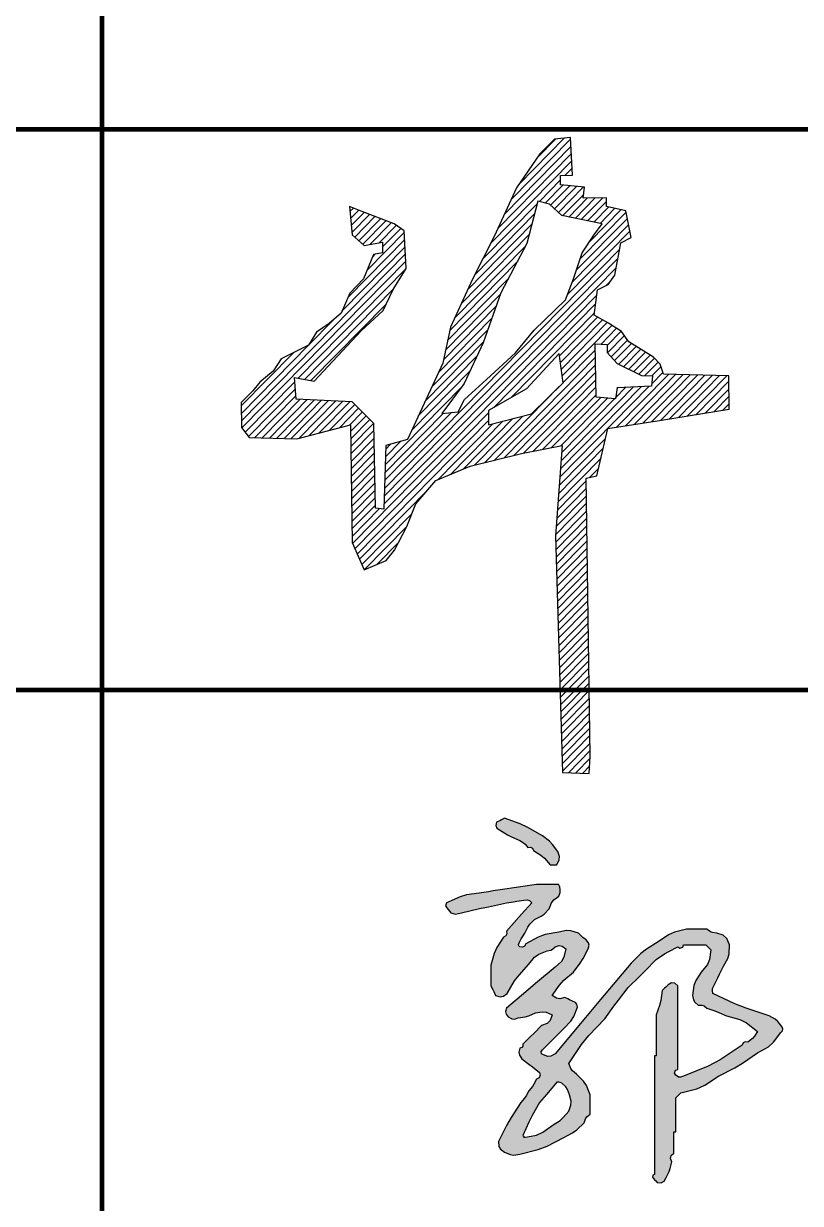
# Model space of a CAD drawing. Extents: x -67167 to 417929, y -86205 to 407116.
# Drawn here: x 315598 to 316429, y 327383 to 328646 of the extents above; entities that cross this region are included whole.
import ezdxf

# ---------------------------------------------------------------- set-up
doc = ezdxf.new("R2010")
doc.units = 0
doc.header["$LTSCALE"] = 1000
doc.layers.add('水-文字-XH', color=42, linetype='Continuous')

# ---------------------------------------------------------------- blocks, each defined once
blk = doc.blocks.new('图签信息')
at = {"const_width": 0.05}
for points in [[(-39.145, 566.5), (-39.145, 500.5)], [(-65, 542.5), (0, 542.5)], [(-65, 536.5), (0, 536.5)]]:
    blk.add_lwpolyline(points, dxfattribs=at)
blk = doc.blocks.new('杨乐电子签名A1$0$许桂林')
h = blk.add_hatch()
h.set_pattern_fill('ANSI31', color=256, style=0)
h.set_pattern_definition([(45, (-843.80595, -349.1901), (-0.088388348, 0.088388348), [])])
h.paths.add_polyline_path([(-13.767, 12.778), (-14.298, 11.654), (-14.486, 10.81), (-15.33, 9.032), (-15.836, 8.892), (-15.899, 7.404), (-16.088, 7.429), (-16.114, 9.409), (-16.617, 9.926), (-17.927, 10.001), (-17.965, 10.505), (-17.499, 10.417), (-16.391, 11.59), (-15.874, 12.056), (-15.635, 12.548), (-15.32, 13.04), (-15.358, 13.922), (-15.597, 14.086), (-16.367, 14.391), (-16.641, 14.505), (-16.578, 13.837), (-16.301, 13.585), (-15.873, 13.661), (-15.873, 13.409), (-16.087, 13.371), (-16.326, 12.803), (-16.645, 12.475), (-16.859, 12.008), (-17.137, 11.769), (-17.439, 11.567), (-17.628, 11.264), (-18.27, 10.949), (-18.459, 10.659), (-18.774, 10.407), (-18.938, 10.205), (-19.215, 9.928), (-19.215, 9.348), (-19.039, 9.109), (-17.918, 9.071), (-16.658, 9.386), (-16.645, 6.625), (-16.368, 5.982), (-15.852, 6.196), (-15.65, 6.436), (-15.36, 6.991), (-15.146, 7.52), (-14.668, 8.062), (-13.861, 8.39), (-12.658, 8.68), (-11.701, 8.857), (-11.877, 6.739), (-11.763, 1.189), (-11.133, 1.164), (-11.108, 1.567), (-11.145, 8.085), (-10.893, 8.136), (-10.629, 9.245), (-9.365, 9.434), (-7.778, 9.674), (-7.778, 10.456), (-9.315, 10.506), (-9.39, 10.746), (-9.542, 10.909), (-10.121, 11.275), (-10.285, 11.515), (-10.587, 11.716), (-10.927, 11.905), (-10.839, 12.498), (-10.587, 12.624), (-10.436, 12.838), (-10.285, 13.595), (-10.045, 13.721), (-10.159, 14.351), (-10.613, 14.455), (-10.613, 14.656), (-11.155, 14.656), (-11.129, 14.908), (-11.684, 14.971), (-11.684, 15.186), (-11.406, 15.198), (-11.444, 16.081), (-11.822, 16.043), (-12.162, 15.703), (-12.721, 14.908), (-13.25, 13.774)])
h.paths.add_polyline_path([(-12.488, 13.598), (-12.219, 14.593), (-11.952, 14.521), (-11.665, 14.247), (-10.718, 14.047), (-10.917, 13.785), (-11.192, 13.373), (-11.403, 12.762), (-11.59, 12.276), (-12.338, 11.565), (-12.774, 11.041), (-13.46, 10.417), (-13.983, 9.956), (-14.133, 9.669), (-14.519, 9.632), (-13.983, 10.33), (-13.534, 11.278), (-13.111, 12.45)], flags=16)
h.paths.add_polyline_path([(-11.752, 11.016), (-11.665, 10.33), (-12.413, 9.607), (-13.422, 9.357), (-13.422, 9.694), (-12.525, 10.193)], flags=16)
h.paths.add_polyline_path([(-10.911, 11.235), (-10.624, 11.22), (-10.629, 11.03), (-10.395, 10.772), (-9.831, 10.485), (-9.568, 10.47), (-9.597, 10.231), (-10.4, 10.202), (-10.444, 9.939), (-10.897, 9.983)], flags=16)
for points in [[(-16.641, 14.505), (-16.578, 13.837), (-16.301, 13.585), (-15.873, 13.661), (-15.873, 13.409), (-16.087, 13.371), (-16.326, 12.803), (-16.645, 12.475), (-16.859, 12.008), (-17.137, 11.769), (-17.439, 11.567), (-17.628, 11.264), (-18.27, 10.949), (-18.459, 10.659), (-18.774, 10.407), (-18.938, 10.205), (-19.215, 9.928), (-19.215, 9.348), (-19.039, 9.109), (-17.918, 9.071), (-16.658, 9.386), (-16.645, 6.625), (-16.368, 5.982), (-15.852, 6.196), (-15.65, 6.436), (-15.36, 6.991), (-15.146, 7.52), (-14.668, 8.062), (-13.861, 8.39), (-12.658, 8.68), (-11.701, 8.857), (-11.877, 6.739), (-11.763, 1.189), (-11.133, 1.164), (-11.108, 1.567), (-11.145, 8.085), (-10.893, 8.136), (-10.629, 9.245), (-9.365, 9.434), (-7.778, 9.674), (-7.778, 10.456), (-9.315, 10.506), (-9.39, 10.746), (-9.542, 10.909), (-10.121, 11.275), (-10.285, 11.515), (-10.587, 11.716), (-10.927, 11.905), (-10.839, 12.498), (-10.587, 12.624), (-10.436, 12.838), (-10.285, 13.595), (-10.045, 13.721), (-10.159, 14.351), (-10.613, 14.455), (-10.613, 14.656), (-11.155, 14.656), (-11.129, 14.908), (-11.684, 14.971), (-11.684, 15.186), (-11.406, 15.198), (-11.444, 16.081), (-11.822, 16.043), (-12.162, 15.703), (-12.721, 14.908), (-13.25, 13.774), (-13.767, 12.778), (-14.298, 11.654), (-14.486, 10.81), (-15.33, 9.032), (-15.836, 8.892), (-15.899, 7.404), (-16.088, 7.429), (-16.114, 9.409), (-16.617, 9.926), (-17.927, 10.001), (-17.965, 10.505), (-17.499, 10.417), (-16.391, 11.59), (-15.874, 12.056), (-15.635, 12.548), (-15.32, 13.04), (-15.358, 13.922), (-15.597, 14.086), (-16.367, 14.391), (-16.641, 14.505)], [(-12.219, 14.593), (-12.488, 13.598), (-13.111, 12.45), (-13.534, 11.278), (-13.983, 10.33), (-14.519, 9.632), (-14.133, 9.669), (-13.983, 9.956), (-13.46, 10.417), (-12.774, 11.041), (-12.338, 11.565), (-11.59, 12.276), (-11.403, 12.762), (-11.192, 13.373), (-10.917, 13.785), (-10.718, 14.047), (-11.665, 14.247), (-11.952, 14.521), (-12.219, 14.593)], [(-9.597, 10.231), (-10.4, 10.202), (-10.444, 9.939), (-10.897, 9.983), (-10.911, 11.235), (-10.624, 11.22), (-10.629, 11.03), (-10.395, 10.772), (-9.831, 10.485), (-9.568, 10.47), (-9.597, 10.231)], [(-11.752, 11.016), (-12.525, 10.193), (-13.422, 9.694), (-13.422, 9.357), (-12.413, 9.607), (-11.665, 10.33), (-11.752, 11.016)]]:
    blk.add_lwpolyline(points)
blk = doc.blocks.new('A$C77302349')
at = {"color": 4, "xscale": 60.85200000000169, "yscale": 60.85200000000169, "zscale": 60.85200000000169}
blk.add_blockref('杨乐电子签名A1$0$许桂林', (3002.2, -494.5, 0), dxfattribs=at)

msp = doc.modelspace()

# ---------------------------------------------------------------- hatches: boundary and pattern name
h = msp.add_hatch(color=256)
h.dxf.hatch_style = 1
h.paths.add_polyline_path([(316164.242, 327767.635), (316160.788, 327771.089), (316153.289, 327776.807), (316137.766, 327785.723), (316129.511, 327789.534), (316112.655, 327795.561), (316109.396, 327793.751), (316107.723, 327792.915), (316104.32, 327791.393), (316103.45, 327787.94), (316104.52, 327785.088), (316107.445, 327783.058), (316115.918, 327777.976), (316120.323, 327775.669), (316129.325, 327771.597), (316133.196, 327769.442), (316135.011, 327767.854), (316137.661, 327764.304), (316140.415, 327764.782), (316142.642, 327763.669), (316143.912, 327761.178), (316151.782, 327755.95), (316155.457, 327752.708), (316161.624, 327745.55), (316164.542, 327745.55), (316166, 327745.55), (316168.918, 327745.55), (316171.175, 327750.946), (316171.427, 327754.474), (316169.96, 327760.136)])
h.paths.add_polyline_path([(316171.001, 327712.209), (316172.22, 327716.216), (316172.444, 327718.459), (316172.043, 327722.628), (316171.229, 327723.08), (316170.875, 327723.788), (316171.001, 327724.712), (316161.416, 327724.712), (316156.623, 327724.712), (316147.038, 327724.712), (316132.451, 327722.628), (316125.158, 327721.586), (316110.571, 327719.502), (316100.569, 327717.835), (316095.568, 327717.002), (316085.565, 327715.334), (316072.229, 327713.568), (316065.476, 327711.607), (316053.266, 327705.957), (316050.76, 327705.14), (316049.668, 327701.863), (316051.182, 327699.706), (316055.231, 327694.507), (316060.453, 327692.766), (316066.811, 327694.496), (316085.942, 327698.846), (316095.529, 327700.93), (316114.739, 327704.915), (316122.24, 327706.166), (316125.991, 327706.791), (316133.493, 327708.041), (316137.043, 327708.319), (316139.337, 327707.459), (316141.828, 327704.915), (316130.961, 327692.858), (316125.543, 327686.815), (316114.739, 327674.7), (316115.217, 327671.946), (316114.103, 327669.719), (316111.613, 327668.449), (316104.436, 327657.317), (316101.603, 327650.998), (316098.068, 327638.234), (316098.068, 327629.482), (316098.068, 327625.106), (316098.068, 327616.354), (316100.152, 327612.186), (316101.194, 327610.102), (316103.278, 327605.935), (316108.164, 327604.582), (316111.597, 327605.154), (316115.781, 327608.018), (316123.593, 327621.411), (316128.278, 327627.799), (316138.703, 327639.275), (316145.001, 327646.83), (316149.417, 327650.084), (316158.499, 327653.862), (316162.185, 327654.416), (316164.179, 327655.413), (316166.834, 327658.03), (316171.317, 327659.299), (316174.545, 327658.712), (316178.295, 327655.946), (316176.34, 327647.007), (316173.612, 327642.296), (316166.834, 327636.15), (316146.029, 327618.607), (316135.61, 327609.855), (316114.739, 327592.39), (316113.915, 327588.637), (316114.487, 327586.064), (316116.822, 327583.013), (316120.432, 327580.887), (316123.283, 327580.602), (316127.241, 327581.971), (316134.939, 327583.141), (316138.798, 327584.213), (316145.996, 327587.18), (316153.001, 327588.531), (316157.208, 327588.036), (316163.708, 327585.097), (316161.571, 327578.975), (316158.368, 327575.773), (316152.247, 327573.635), (316144.329, 327565.717), (316140.369, 327561.758), (316132.451, 327553.839), (316132.406, 327551.756), (316131.313, 327550.298), (316129.325, 327549.672), (316128.109, 327545.174), (316128.687, 327541.993), (316131.409, 327538.211), (316138.911, 327532.376), (316142.662, 327529.459), (316150.163, 327523.624), (316150.889, 327520.534), (316149.776, 327517.936), (316147.038, 327516.331), (316144.318, 327510.971), (316142.604, 327508.4), (316138.703, 327503.828), (316135.983, 327498.468), (316134.269, 327495.897), (316130.367, 327491.325), (316119.79, 327475.265), (316114.962, 327466.869), (316106.403, 327449.649), (316106.702, 327444.436), (316108.433, 327441.262), (316112.655, 327438.188), (316118.853, 327435.592), (316122.679, 327435.114), (316129.325, 327436.104), (316148.782, 327440.938), (316158.418, 327444.579), (316176.211, 327453.817), (316185.644, 327458.984), (316190.144, 327462.198), (316198.091, 327469.445), (316199.28, 327473.794), (316200.786, 327476.052), (316204.342, 327478.822), (316204.342, 327487.157), (316204.342, 327491.325), (316204.342, 327499.66), (316200.626, 327509.501), (316197.41, 327514.325), (316189.756, 327521.54), (316185.423, 327525.196), (316183.564, 327527.753), (316181.421, 327533.001), (316195.094, 327553.455), (316202.923, 327563.189), (316219.971, 327580.929), (316229.839, 327594.365), (316234.842, 327601.034), (316244.977, 327614.27), (316257.063, 327626.356), (316263.106, 327632.399), (316275.192, 327644.485), (316284.108, 327650.309), (316288.711, 327653.029), (316298.114, 327658.03), (316300.321, 327656.589), (316303.464, 327657.637), (316304.365, 327660.114), (316313.951, 327660.114), (316318.743, 327660.114), (316328.329, 327660.114), (316330.413, 327658.03), (316331.455, 327656.988), (316333.539, 327654.904), (316332.264, 327644.53), (316329.837, 327638.948), (316323.119, 327630.94), (316317.367, 327621.939), (316315.327, 327616.499), (316313.742, 327605.935), (316314.89, 327601.212), (316316.367, 327598.751), (316319.994, 327595.516), (316323.947, 327595.517), (316326.209, 327594.764), (316329.371, 327592.39), (316337.854, 327589.453), (316342.04, 327587.779), (316350.209, 327584.055), (316364.58, 327580.08), (316371.748, 327576.496), (316383.55, 327567.384), (316380.121, 327562.224), (316377.942, 327559.827), (316373.131, 327555.923), (316370.376, 327556.401), (316368.15, 327555.288), (316366.879, 327552.797), (316343.384, 327536.95), (316330.614, 327530.14), (316304.365, 327519.457), (316301.2, 327518.329), (316298.82, 327518.626), (316296.03, 327520.498), (316294.589, 327522.706), (316295.637, 327525.848), (316298.114, 327526.75), (316298.114, 327562.591), (316298.114, 327580.512), (316298.114, 327616.354), (316294.942, 327619.09), (316291.345, 327619.449), (316287.695, 327617.396), (316285.194, 327614.895), (316283.944, 327613.645), (316281.443, 327611.144), (316280.03, 327600.523), (316278.753, 327595.202), (316275.192, 327585.097), (316275.192, 327567.593), (316275.192, 327558.841), (316275.192, 327541.337), (316274.358, 327541.337), (316273.942, 327541.337), (316273.108, 327541.337), (316273.108, 327490.492), (316273.108, 327465.069), (316273.108, 327414.224), (316271.498, 327413.624), (316270.928, 327411.344), (316272.066, 327410.057), (316273.733, 327408.39), (316274.567, 327407.556), (316276.234, 327405.889), (316280.51, 327405.539), (316283.648, 327407.283), (316285.611, 327411.098), (316288.792, 327417.47), (316290.069, 327420.877), (316291.862, 327427.769), (316290.39, 327431.318), (316291.11, 327434.554), (316293.946, 327437.146), (316293.946, 327446.315), (316293.946, 327450.899), (316293.946, 327460.068), (316294.78, 327460.068), (316295.196, 327460.068), (316296.03, 327460.068), (316296.03, 327474.655), (316296.03, 327481.948), (316296.03, 327496.535), (316298.114, 327498.619), (316299.156, 327499.66), (316301.24, 327501.744), (316318.436, 327506.065), (316327.004, 327509.8), (316341.874, 327519.457), (316359.101, 327528.467), (316367.493, 327533.502), (316383.55, 327544.462), (316395.07, 327551.09), (316400.457, 327555.804), (316408.556, 327566.342), (316410.341, 327568.142), (316410.703, 327570.312), (316409.597, 327572.594), (316405.248, 327578.202), (316402.304, 327580.694), (316396.053, 327584.055), (316371.366, 327592.224), (316359.199, 327597.049), (316335.622, 327608.018), (316335.127, 327611.342), (316335.366, 327613.255), (316336.664, 327616.354), (316340.832, 327624.689), (316342.916, 327628.856), (316347.083, 327637.192), (316351.683, 327645.508), (316353.075, 327650.614), (316353.335, 327660.114), (316350.475, 327666.91), (316346.793, 327670.309), (316339.79, 327672.616), (316335.344, 327673.238), (316333.019, 327674.168), (316329.371, 327676.784), (316320.619, 327676.784), (316316.243, 327676.784), (316307.491, 327676.784), (316294.626, 327673.633), (316288.188, 327670.746), (316277.276, 327663.239), (316264.7, 327655.36), (316258.733, 327650.672), (316248.102, 327640.317), (316215.55, 327601.596), (316199.296, 327582.217), (316166.834, 327543.42), (316162.463, 327540.954), (316159.05, 327540.67), (316154.331, 327542.378), (316152.434, 327543.335), (316151.906, 327545.975), (316153.289, 327547.588), (316162.458, 327556.757), (316167.042, 327561.341), (316176.211, 327570.51), (316183.719, 327578.367), (316186.86, 327583.303), (316190.798, 327593.432), (316189.991, 327596.585), (316188.544, 327598.321), (316185.588, 327599.683), (316182.254, 327601.35), (316180.587, 327602.184), (316177.253, 327603.851), (316171.989, 327602.32), (316168.268, 327602.892), (316163.708, 327605.935), (316171.465, 327617.067), (316176.212, 327622.246), (316186.63, 327630.94), (316193.617, 327640.443), (316196.778, 327645.501), (316202.259, 327655.946), (316203.194, 327659.673), (316202.601, 327662.344), (316200.175, 327665.323), (316196.667, 327668.029), (316194.987, 327669.499), (316191.84, 327672.616), (316183.882, 327675.133), (316179.17, 327675.368), (316171.001, 327673.658), (316156.205, 327671.041), (316148.739, 327668.405), (316135.577, 327661.156), (316134.307, 327658.665), (316132.08, 327657.552), (316129.325, 327658.03), (316128.046, 327659.177), (316127.694, 327660.583), (316128.283, 327662.197), (316130.591, 327666.475), (316131.847, 327668.567), (316134.535, 327672.616), (316137.797, 327679.002), (316139.972, 327682.047), (316144.954, 327687.203), (316151.918, 327690.61), (316155.24, 327693.046), (316160.582, 327698.664), (316163.039, 327705.043), (316165.466, 327708.198)])
h.paths.add_polyline_path([(316168.918, 327513.205), (316171.042, 327513.137), (316172.14, 327512.917), (316174.127, 327512.163), (316178.501, 327508.04), (316180.339, 327505.283), (316182.462, 327499.66), (316184.074, 327492.748), (316183.831, 327488.623), (316181.421, 327481.948), (316175.69, 327475.19), (316172.209, 327472.144), (316164.75, 327467.361), (316153.65, 327459.458), (316146.85, 327456.512), (316133.493, 327453.817), (316133.62, 327454.74), (316133.266, 327455.448), (316132.451, 327455.9), (316138.706, 327470.456), (316142.272, 327477.588), (316150.163, 327491.325), (316157.709, 327500.04), (316161.46, 327504.416)], flags=16)
h.paths.add_polyline_path([(316569.009, 327646.569), (316578.594, 327656.154), (316583.387, 327660.947), (316592.973, 327670.533), (316595.787, 327674.99), (316596.718, 327677.781), (316597.14, 327683.035), (316595.732, 327688.284), (316594.005, 327690.998), (316589.847, 327694.496), (316583.705, 327696.695), (316580.704, 327698.195), (316575.26, 327701.79), (316569.571, 327703.149), (316566.498, 327703.368), (316560.674, 327702.832), (316547.433, 327700.376), (316540.698, 327697.682), (316529.417, 327690.329), (316526.535, 327687.892), (316526.098, 327683.962), (316528.374, 327680.952), (316533.739, 327677.715), (316538.256, 327677.414), (316544.003, 327679.91), (316554.554, 327683.14), (316560.096, 327684.206), (316571.093, 327685.119), (316573.836, 327681.954), (316574.197, 327678.346), (316572.135, 327674.7), (316570.739, 327672.278), (316570.109, 327671.019), (316569.009, 327668.449), (316552.367, 327658.742), (316544.528, 327652.427), (316531.5, 327638.234), (316528.987, 327637.008), (316527.737, 327636.383), (316525.249, 327635.108), (316521.983, 327629.461), (316520.513, 327626.522), (316517.955, 327620.521), (316528.208, 327606.402), (316533.894, 327599.663), (316546.087, 327587.18), (316545.609, 327584.426), (316546.722, 327582.199), (316549.213, 327580.929), (316553.786, 327572.587), (316556.078, 327568.42), (316560.674, 327560.091), (316560.674, 327550.088), (316560.674, 327545.087), (316560.674, 327535.085), (316558.178, 327531.331), (316556.927, 327529.456), (316554.422, 327525.708), (316542.046, 327527.668), (316535.692, 327528.091), (316523.165, 327527.792), (316516.105, 327526.854), (316512.43, 327525.476), (316506.495, 327521.54), (316502.162, 327517.885), (316500.302, 327515.327), (316498.159, 327510.079), (316499.969, 327506.821), (316500.806, 327505.147), (316502.327, 327501.744), (316505.78, 327500.875), (316508.632, 327501.944), (316510.662, 327504.87), (316514.629, 327506.842), (316516.516, 327508.493), (316518.997, 327512.163), (316526.009, 327513.477), (316530.195, 327512.985), (316536.71, 327510.079), (316539.401, 327508.396), (316540.472, 327505.895), (316539.836, 327502.786), (316531.5, 327494.451), (316527.333, 327490.283), (316518.997, 327481.948), (316516.109, 327481.119), (316514.622, 327480.128), (316512.746, 327477.78), (316514.043, 327477.022), (316514.629, 327476.144), (316514.83, 327474.655), (316522.404, 327473.965), (316526.643, 327474.672), (316533.584, 327477.78), (316543.805, 327484.546), (316548.816, 327488.096), (316558.59, 327495.493), (316591.033, 327478.103), (316606.927, 327468.692), (316637.774, 327448.607), (316653.154, 327438.725), (316661.855, 327434.809), (316679.451, 327429.853), (316689.614, 327428.808), (316694.721, 327427.744), (316704.456, 327424.643), (316719.46, 327424.643), (316726.961, 327424.643), (316741.965, 327424.643), (316754.474, 327427.534), (316760.725, 327428.993), (316773.222, 327431.937), (316777.058, 327434.268), (316779.255, 327435.147), (316783.641, 327436.104), (316796.977, 327442.772), (316803.646, 327446.107), (316816.982, 327452.775), (316826.898, 327459.256), (316831.587, 327463.093), (316839.904, 327471.529), (316841.957, 327474.695), (316842.254, 327477.366), (316840.946, 327480.906), (316839.279, 327482.573), (316838.445, 327483.407), (316836.778, 327485.074), (316832.035, 327485.356), (316829.26, 327484.6), (316825.317, 327481.948), (316815.156, 327471.829), (316809.012, 327467.44), (316796.144, 327461.11), (316787.264, 327455.988), (316782.647, 327453.68), (316773.222, 327449.649), (316763.22, 327447.148), (316758.219, 327445.898), (316748.216, 327443.398), (316726.545, 327443.398), (316715.709, 327443.398), (316694.037, 327443.398), (316676.039, 327448.037), (316667.143, 327451.214), (316650.277, 327459.026), (316633.839, 327468.467), (316625.862, 327473.715), (316610.685, 327485.074), (316607.93, 327484.596), (316605.704, 327485.709), (316604.433, 327488.199), (316599.073, 327490.919), (316596.503, 327492.633), (316591.931, 327496.535), (316582.6, 327501.718), (316578.198, 327505.24), (316571.093, 327513.205), (316571.509, 327514.455), (316571.718, 327515.081), (316572.135, 327516.331), (316575.469, 327526.333), (316577.136, 327531.334), (316580.47, 327541.337), (316580.886, 327542.587), (316581.095, 327543.212), (316581.512, 327544.462), (316581.512, 327551.547), (316581.512, 327555.09), (316581.512, 327562.175), (316576.232, 327573.516), (316573.059, 327579.017), (316565.883, 327589.264), (316555.516, 327603.056), (316550.306, 327609.933), (316539.836, 327623.647), (316550.783, 327633.667), (316556.683, 327638.303)])
h.paths.add_polyline_path([(316773.222, 327685.119), (316775.701, 327685.651), (316776.956, 327685.86), (316779.473, 327686.161), (316788.759, 327681.899), (316794.264, 327680.753), (316804.479, 327680.952), (316805.349, 327684.405), (316804.279, 327687.257), (316801.353, 327689.287), (316795.688, 327695.401), (316792.139, 327698.063), (316784.683, 327701.79), (316783.696, 327709.636), (316782.35, 327713.675), (316778.432, 327720.544), (316776.161, 327726.617), (316773.043, 327729.735), (316766.971, 327732.005), (316759.469, 327734.506), (316755.718, 327735.756), (316748.216, 327738.256), (316739.881, 327739.923), (316735.713, 327740.757), (316727.378, 327742.424), (316724.917, 327743.032), (316723.652, 327743.243), (316721.127, 327743.466), (316719.002, 327747.075), (316718.716, 327749.926), (316720.085, 327753.885), (316722.819, 327760.434), (316722.527, 327765.414), (316719.043, 327771.597), (316716.959, 327773.681), (316715.917, 327774.723), (316713.833, 327776.807), (316710.404, 327776.58), (316708.631, 327776.136), (316705.498, 327774.723), (316703.3, 327768.581), (316701.799, 327765.58), (316698.205, 327760.136), (316698.429, 327754.247), (316697.986, 327751.141), (316696.121, 327745.55), (316668.199, 327739.252), (316654.352, 327735.266), (316627.355, 327725.753), (316625.688, 327724.087), (316624.855, 327723.253), (316623.188, 327721.586), (316622.699, 327718.591), (316623.275, 327716.577), (316625.272, 327714.293), (316629.895, 327712.342), (316632.892, 327712.092), (316637.774, 327713.251), (316658.754, 327720.922), (316669.832, 327723.692), (316691.954, 327726.795), (316692.153, 327724.942), (316694.519, 327723.759), (316696.121, 327724.712), (316696.121, 327715.126), (316696.121, 327710.333), (316696.121, 327700.748), (316693.418, 327696.709), (316690.538, 327694.981), (316685.702, 327694.496), (316675.7, 327691.996), (316670.699, 327690.746), (316660.696, 327688.245), (316650.694, 327684.911), (316645.693, 327683.244), (316635.691, 327679.91), (316630.319, 327678.356), (316627.653, 327677.024), (316623.188, 327673.658), (316618.008, 327670.846), (316615.581, 327668.419), (316612.769, 327663.239), (316614.351, 327659.738), (316615.802, 327658.045), (316619.02, 327655.946), (316622.904, 327652.556), (316626.501, 327651.657), (316631.523, 327652.82), (316635.69, 327659.942), (316638.987, 327663.24), (316646.11, 327667.407), (316653.611, 327669.907), (316657.362, 327671.158), (316664.864, 327673.658), (316674.866, 327676.159), (316679.867, 327677.409), (316689.87, 327679.91), (316692.158, 327681), (316694.31, 327680.641), (316696.121, 327678.868), (316696.121, 327668.032), (316696.121, 327662.614), (316696.121, 327651.778), (316675.62, 327645.765), (316665.51, 327641.974), (316646.11, 327633.024), (316646.969, 327628.01), (316648.986, 327625.129), (316653.403, 327622.605), (316660.564, 327621.916), (316664.622, 327622.632), (316671.115, 327625.731), (316679.138, 327630.825), (316684.539, 327632.298), (316694.037, 327631.982), (316697.241, 327624.634), (316697.947, 327620.164), (316697.163, 327612.186), (316696.26, 327610.308), (316695.587, 327609.411), (316694.037, 327608.018), (316673.199, 327597.599), (316662.78, 327592.39), (316641.942, 327581.971), (316639.198, 327579.155), (316637.34, 327577.993), (316633.607, 327576.761), (316632.671, 327573.035), (316633.265, 327570.364), (316635.691, 327567.384), (316639.045, 327564.15), (316641.51, 327562.918), (316646.11, 327562.175), (316662.082, 327566.263), (316670.016, 327568.559), (316685.702, 327573.635), (316690.091, 327576.069), (316694.279, 327575.72), (316698.205, 327572.594), (316696.751, 327569.564), (316696.5, 327567.552), (316697.163, 327564.258), (316698.778, 327556.495), (316698.996, 327552.352), (316698.205, 327544.462), (316689.801, 327537.459), (316685.633, 327533.916), (316677.367, 327526.75), (316663.882, 327521.783), (316657.3, 327518.054), (316646.11, 327509.038), (316645.76, 327504.761), (316647.503, 327501.623), (316651.319, 327499.66), (316653.756, 327496.779), (316657.686, 327496.342), (316660.696, 327498.619), (316671.122, 327502.135), (316676.232, 327504.477), (316685.702, 327510.079), (316689.87, 327510.079), (316691.954, 327510.079), (316696.121, 327510.079), (316696.121, 327503.411), (316696.121, 327500.077), (316696.121, 327493.409), (316695.704, 327490.908), (316695.496, 327489.658), (316695.079, 327487.157), (316693.829, 327479.656), (316693.204, 327475.905), (316691.954, 327468.403), (316691.409, 327464.716), (316692.844, 327461.845), (316696.121, 327460.068), (316703.145, 327462.312), (316706.868, 327465.749), (316709.666, 327472.571), (316711.75, 327476.738), (316712.792, 327478.822), (316714.875, 327482.99), (316713.568, 327486.168), (316714.31, 327489.136), (316716.959, 327491.325), (316716.959, 327501.327), (316716.959, 327506.329), (316716.959, 327516.331), (316720.154, 327520.606), (316722.506, 327522.487), (316727.378, 327524.666), (316749.862, 327534.302), (316761.114, 327539.095), (316783.641, 327548.63), (316791.976, 327552.797), (316796.144, 327554.881), (316804.479, 327559.049), (316808.786, 327562.201), (316810.877, 327563.874), (316814.898, 327567.384), (316815.386, 327570.379), (316814.811, 327572.393), (316812.814, 327574.678), (316805.943, 327574.854), (316802.124, 327573.899), (316796.144, 327570.51), (316779.469, 327563.435), (316771.134, 327559.892), (316754.468, 327552.797), (316745.984, 327549.861), (316741.798, 327548.186), (316733.63, 327544.462), (316730.6, 327543.008), (316728.588, 327542.757), (316725.294, 327543.42), (316724.997, 327546.039), (316725.569, 327547.755), (316727.378, 327549.672), (316729.045, 327549.672), (316729.879, 327549.672), (316731.546, 327549.672), (316736.602, 327559.373), (316740.499, 327563.957), (316749.258, 327570.51), (316755.565, 327573.764), (316758.549, 327576.29), (316762.803, 327581.971), (316765.2, 327585.901), (316765.494, 327589.134), (316763.845, 327593.432), (316761.344, 327595.932), (316760.094, 327597.183), (316757.593, 327599.683), (316747.174, 327599.683), (316741.965, 327599.683), (316731.546, 327599.683), (316729.871, 327596.77), (316725.551, 327596.23), (316723.211, 327598.641), (316721.544, 327600.308), (316720.71, 327601.142), (316719.043, 327602.809), (316717.957, 327606.611), (316719.019, 327609.796), (316722.169, 327612.186), (316738.78, 327624.939), (316746.61, 327632.135), (316760.719, 327647.611), (316756.733, 327652.775), (316755.165, 327655.91), (316753.426, 327662.197), (316762.75, 327669.932), (316766.927, 327674.768)])
h.paths.add_polyline_path([(316717.621, 327677.906), (316721.127, 327684.077), (316730.94, 327686.921), (316736, 327687.975), (316746.132, 327689.287), (316747.942, 327687.37), (316748.514, 327685.654), (316748.216, 327683.035), (316742.328, 327676.834), (316739.411, 327673.708), (316733.63, 327667.407), (316729.295, 327664.617), (316726.265, 327663.86), (316721.127, 327664.281), (316721.253, 327665.204), (316720.899, 327665.912), (316720.085, 327666.365), (316717.327, 327672.904)], flags=16)
h.paths.add_polyline_path([(316719.043, 327703.874), (316719.043, 327712.209), (316719.043, 327716.376), (316719.043, 327724.712), (316722.236, 327725.982), (316723.963, 327726.413), (316727.378, 327726.795), (316734.88, 327725.545), (316738.631, 327724.92), (316746.132, 327723.67), (316749.467, 327722.003), (316751.134, 327721.169), (316754.468, 327719.502), (316758.776, 327716.895), (316760.546, 327713.002), (316759.677, 327708.041), (316753.358, 327706.653), (316750.22, 327705.816), (316744.049, 327703.874), (316734.046, 327703.874), (316729.045, 327703.874)], flags=16)
h.paths.add_polyline_path([(316724.782, 327643.694), (316727.71, 327644.739), (316733.63, 327646.569), (316733.63, 327643.651), (316733.63, 327642.193), (316733.63, 327639.275), (316731.54, 327640.094), (316729.369, 327639.226), (316728.42, 327637.192), (316725.744, 327634.434), (316722.635, 327633.743), (316719.043, 327635.108), (316719.043, 327637.609), (316719.043, 327638.859), (316719.043, 327641.359)], flags=16)
h.paths.add_polyline_path([(316732.588, 327585.097), (316734.817, 327584.129), (316735.909, 327582.309), (316735.713, 327579.887), (316731.519, 327573.766), (316728.066, 327571.053), (316721.127, 327568.426), (316718.391, 327571.597), (316718.031, 327575.195), (316720.085, 327578.845), (316724.612, 327582.127), (316727.246, 327583.444)], flags=16)
h.paths.add_polyline_path([(317059.491, 327663.512), (317062.045, 327667.226), (317068.081, 327672.616), (317070.068, 327673.37), (317071.166, 327673.59), (317073.29, 327673.658), (317073.743, 327672.844), (317074.451, 327672.49), (317075.374, 327672.616), (317075.374, 327656.363), (317075.374, 327648.236), (317075.374, 327631.982), (317071.807, 327626.849), (317068.798, 327624.592), (317062.871, 327622.605), (317062.871, 327620.938), (317062.871, 327620.104), (317062.871, 327618.437), (317059.954, 327618.437), (317058.495, 327618.437), (317055.578, 327618.437), (317057.701, 327612.814), (317059.539, 327610.057), (317063.913, 327605.935), (317068.57, 327605.786), (317070.963, 327605.351), (317075.374, 327603.851), (317075.374, 327593.848), (317075.374, 327588.847), (317075.374, 327578.845), (317077.494, 327572.454), (317078.753, 327569.306), (317081.626, 327563.216), (317082.876, 327561.966), (317083.501, 327561.341), (317084.751, 327560.091), (317088.504, 327559.267), (317091.077, 327559.839), (317094.128, 327562.175), (317094.243, 327567.445), (317095.226, 327570.392), (317098.296, 327574.678), (317098.296, 327590.098), (317098.296, 327597.808), (317098.296, 327613.228), (317116.894, 327624.244), (317125.916, 327630.328), (317143.098, 327643.443), (317145.606, 327644.254), (317146.702, 327647.541), (317145.182, 327649.694), (317144.857, 327650.972), (317143.082, 327651.563), (317142.056, 327650.736), (317133.969, 327647.189), (317129.752, 327645.713), (317121.218, 327643.443), (317121.218, 327645.944), (317121.218, 327647.194), (317121.218, 327649.694), (317126.634, 327651.74), (317129.274, 327653.28), (317133.721, 327656.988), (317141.639, 327664.906), (317145.599, 327668.866), (317153.517, 327676.784), (317155.516, 327681.095), (317157.124, 327683.163), (317160.81, 327686.161), (317162.847, 327691.199), (317163.094, 327694.416), (317161.852, 327699.706), (317159.326, 327704.407), (317157.549, 327706.628), (317153.517, 327710.125), (317149.431, 327710.512), (317147.166, 327711.519), (317144.14, 327714.293), (317136.649, 327714.875), (317132.766, 327714.659), (317125.386, 327713.251), (317117.05, 327711.167), (317112.883, 327710.125), (317104.547, 327708.041), (317102.88, 327707.624), (317102.047, 327707.416), (317100.38, 327706.999), (317097.733, 327714.474), (317097.491, 327719.084), (317099.338, 327726.795), (317100.565, 327735.411), (317101.871, 327739.766), (317105.589, 327747.634), (317106.963, 327749.255), (317106.439, 327751.874), (317104.547, 327752.843), (317100.066, 327755.215), (317097.053, 327755.717), (317092.045, 327754.927), (317087.343, 327752.401), (317085.122, 327750.624), (317081.626, 327746.592), (317081.68, 327740.923), (317080.689, 327737.704), (317077.458, 327733.047), (317077.458, 327719.71), (317077.458, 327713.042), (317077.458, 327699.706), (317068.733, 327692.173), (317064.357, 327688.422), (317055.578, 327680.952), (317048.917, 327678.298), (317045.662, 327675.973), (317040.991, 327670.533), (317037.997, 327670.044), (317035.982, 327670.62), (317033.698, 327672.616), (317030.553, 327681.594), (317028.135, 327685.991), (317022.237, 327693.455), (317019.517, 327698.815), (317017.804, 327701.385), (317013.902, 327705.957), (317009.4, 327714.327), (317006.319, 327718.288), (316999.315, 327724.712), (316996.161, 327726.784), (316993.47, 327727.083), (316989.938, 327725.753), (316988.844, 327724.429), (316987.359, 327724.058), (316985.77, 327724.712), (316984.501, 327720.228), (316985.088, 327717), (316987.854, 327713.251), (317009.963, 327673.67), (317021.007, 327653.873), (317043.075, 327614.27), (317046.877, 327613.184), (317050.062, 327614.246), (317052.452, 327617.396), (317053.38, 327619.897), (317054.383, 327621.15), (317056.62, 327622.605), (317056.62, 327635.941), (317056.62, 327642.61), (317056.62, 327655.946)])
h.paths.add_polyline_path([(317096.781, 327654.665), (317097.37, 327655.842), (317098.296, 327655.946), (317098.296, 327668.032), (317098.296, 327674.075), (317098.296, 327686.161), (317104.119, 327691.78), (317107.635, 327694.198), (317114.966, 327697.622), (317123.302, 327697.622), (317127.469, 327697.622), (317135.805, 327697.622), (317137.976, 327694.958), (317138.55, 327692.659), (317137.888, 327689.287), (317134.071, 327685.924), (317132.448, 327683.606), (317130.595, 327678.868), (317121.009, 327669.282), (317116.217, 327664.49), (317106.631, 327654.904), (317104.131, 327653.654), (317102.88, 327653.029), (317100.38, 327651.778), (317098.974, 327652.309), (317098.285, 327652.769), (317097.254, 327653.862)], flags=16)
h.paths.add_polyline_path([(317056.62, 327549.672), (317053.543, 327554.34), (317052.257, 327556.912), (317050.368, 327562.175), (317046.759, 327564.3), (317043.908, 327564.585), (317039.949, 327563.216), (317031.12, 327559.046), (317026.889, 327555.521), (317021.195, 327547.588), (317019.41, 327545.788), (317019.048, 327543.618), (317020.153, 327541.337), (317021.097, 327539.432), (317023.759, 327538.9), (317025.363, 327540.295), (317028.657, 327540.958), (317030.669, 327540.706), (317033.698, 327539.253), (317033.698, 327520.082), (317033.698, 327510.496), (317033.698, 327491.325), (317036.472, 327476.157), (317039.084, 327468.538), (317046.201, 327454.858), (317051.115, 327449.963), (317054.294, 327447.919), (317060.787, 327445.481), (317070.016, 327444.802), (317074.999, 327445.482), (317083.709, 327448.607), (317086.02, 327449.876), (317087.351, 327450.32), (317089.961, 327450.691), (317101.63, 327456.526), (317107.465, 327459.443), (317119.134, 327465.278), (317137.483, 327475.567), (317146.338, 327481.471), (317162.894, 327494.451), (317171.299, 327499.938), (317175.214, 327503.418), (317181.648, 327511.121), (317185.85, 327518.174), (317187.565, 327522.031), (317189.984, 327529.876), (317187.319, 327538.489), (317184.407, 327542.858), (317177.481, 327548.63), (317176.446, 327551.482), (317177.179, 327554.048), (317179.565, 327555.923), (317188.332, 327559.082), (317192.615, 327561.224), (317200.403, 327566.342), (317202.61, 327564.902), (317205.753, 327565.949), (317206.654, 327568.426), (317208.22, 327569.133), (317209.107, 327569.354), (317210.822, 327569.468), (317219.157, 327571.135), (317223.324, 327571.969), (317231.66, 327573.635), (317241.881, 327574.849), (317247.293, 327576.966), (317255.624, 327583.013), (317253.837, 327587.067), (317252.111, 327589.039), (317248.33, 327591.348), (317238.303, 327592.38), (317232.789, 327591.691), (317223.324, 327588.222), (317208.29, 327582.467), (317200.788, 327579.55), (317185.816, 327573.635), (317177.481, 327569.468), (317173.313, 327567.384), (317164.978, 327563.216), (317143.514, 327555.627), (317132.979, 327550.992), (317112.883, 327540.295), (317110.327, 327538.828), (317109.798, 327535.125), (317111.841, 327533.001), (317113.255, 327530.416), (317117.052, 327529.874), (317119.134, 327531.959), (317135.36, 327536.643), (317143.487, 327538.935), (317159.768, 327543.42), (317162.686, 327540.503), (317164.144, 327539.044), (317167.062, 327536.127), (317167.639, 327530.261), (317167.174, 327527.01), (317164.978, 327521.54), (317151.383, 327507.581), (317144.011, 327501.05), (317128.511, 327489.241), (317112.072, 327478.278), (317103.125, 327473.591), (317084.751, 327466.319), (317077.365, 327463.436), (317072.604, 327463.185), (317064.955, 327465.278), (317062.819, 327468.471), (317061.533, 327469.971), (317058.704, 327472.571), (317060.03, 327479.159), (317059.527, 327483.183), (317056.62, 327489.241), (317056.62, 327513.413), (317056.62, 327525.5)])
h.paths.add_polyline_path([(316987.854, 327516.331), (316987.854, 327527.167), (316987.854, 327532.585), (316987.854, 327543.42), (316984.953, 327552.735), (316983.279, 327557.34), (316979.519, 327566.342), (316977.04, 327566.873), (316975.785, 327567.083), (316973.268, 327567.384), (316969.536, 327565.529), (316967.759, 327564.196), (316964.932, 327561.133), (316966.133, 327559.236), (316965.026, 327556.469), (316962.849, 327555.923), (316962.849, 327545.921), (316962.849, 327540.92), (316962.849, 327530.917), (316965.93, 327508.792), (316968.701, 327497.711), (316976.393, 327476.738), (316978.722, 327471.936), (316980.555, 327469.646), (316984.728, 327466.319), (316989.615, 327464.967), (316993.048, 327465.539), (316997.231, 327468.403), (317002.365, 327471.53), (317004.655, 327474.965), (317005.567, 327480.906), (316999.633, 327484.8), (316996.844, 327487.16), (316992.022, 327492.367), (316991.385, 327502.076), (316990.533, 327506.977)])

# ---------------------------------------------------------------- linework, layer by layer
for p, q in [((316104.32, 327791.393, 0), (316103.45, 327787.94, 0)), ((316103.45, 327787.94, 0), (316104.52, 327785.088, 0)), ((316107.723, 327792.915, 0), (316104.32, 327791.393, 0)), ((316109.396, 327793.751, 0), (316107.723, 327792.915, 0)), ((316112.655, 327795.561, 0), (316109.396, 327793.751, 0)), ((316129.511, 327789.534, 0), (316112.655, 327795.561, 0)), ((316137.766, 327785.723, 0), (316129.511, 327789.534, 0)), ((316104.52, 327785.088, 0), (316107.445, 327783.058, 0)), ((316107.445, 327783.058, 0), (316115.918, 327777.976, 0)), ((316115.918, 327777.976, 0), (316120.323, 327775.669, 0)), ((316120.323, 327775.669, 0), (316129.325, 327771.597, 0)), ((316153.289, 327776.807, 0), (316137.766, 327785.723, 0)), ((316160.788, 327771.089, 0), (316153.289, 327776.807, 0)), ((316129.325, 327771.597, 0), (316133.196, 327769.442, 0)), ((316133.196, 327769.442, 0), (316135.011, 327767.854, 0)), ((316135.011, 327767.854, 0), (316137.661, 327764.304, 0)), ((316137.661, 327764.304, 0), (316140.415, 327764.782, 0)), ((316140.415, 327764.782, 0), (316142.642, 327763.669, 0)), ((316142.642, 327763.669, 0), (316143.912, 327761.178, 0)), ((316164.242, 327767.635, 0), (316160.788, 327771.089, 0)), ((316169.96, 327760.136, 0), (316164.242, 327767.635, 0)), ((316143.912, 327761.178, 0), (316151.782, 327755.95, 0)), ((316151.782, 327755.95, 0), (316155.457, 327752.708, 0)), ((316155.457, 327752.708, 0), (316161.624, 327745.55, 0)), ((316168.918, 327745.55, 0), (316171.175, 327750.946, 0)), ((316171.427, 327754.474, 0), (316169.96, 327760.136, 0)), ((316171.175, 327750.946, 0), (316171.427, 327754.474, 0)), ((316161.624, 327745.55, 0), (316164.542, 327745.55, 0)), ((316164.542, 327745.55, 0), (316166, 327745.55, 0)), ((316166, 327745.55, 0), (316168.918, 327745.55, 0)), ((316147.038, 327724.712, 0), (316132.451, 327722.628, 0)), ((316156.623, 327724.712, 0), (316147.038, 327724.712, 0)), ((316161.416, 327724.712, 0), (316156.623, 327724.712, 0)), ((316171.001, 327724.712, 0), (316161.416, 327724.712, 0)), ((316170.875, 327723.788, 0), (316171.001, 327724.712, 0)), ((316072.229, 327713.568, 0), (316065.476, 327711.607, 0)), ((316085.565, 327715.334, 0), (316072.229, 327713.568, 0)), ((316095.568, 327717.002, 0), (316085.565, 327715.334, 0)), ((316100.569, 327717.835, 0), (316095.568, 327717.002, 0)), ((316110.571, 327719.502, 0), (316100.569, 327717.835, 0)), ((316125.158, 327721.586, 0), (316110.571, 327719.502, 0)), ((316132.451, 327722.628, 0), (316125.158, 327721.586, 0)), ((316165.466, 327708.198, 0), (316171.001, 327712.209, 0)), ((316171.229, 327723.08, 0), (316170.875, 327723.788, 0)), ((316171.001, 327712.209, 0), (316172.22, 327716.216, 0)), ((316172.043, 327722.628, 0), (316171.229, 327723.08, 0)), ((316172.444, 327718.459, 0), (316172.043, 327722.628, 0)), ((316172.22, 327716.216, 0), (316172.444, 327718.459, 0)), ((316050.76, 327705.14, 0), (316049.668, 327701.863, 0)), ((316049.668, 327701.863, 0), (316051.182, 327699.706, 0)), ((316053.266, 327705.957, 0), (316050.76, 327705.14, 0)), ((316051.182, 327699.706, 0), (316055.231, 327694.507, 0)), ((316065.476, 327711.607, 0), (316053.266, 327705.957, 0)), ((316085.942, 327698.846, 0), (316095.529, 327700.93, 0)), ((316095.529, 327700.93, 0), (316114.739, 327704.915, 0)), ((316114.739, 327704.915, 0), (316122.24, 327706.166, 0)), ((316122.24, 327706.166, 0), (316125.991, 327706.791, 0)), ((316125.991, 327706.791, 0), (316133.493, 327708.041, 0)), ((316141.828, 327704.915, 0), (316130.961, 327692.858, 0)), ((316133.493, 327708.041, 0), (316137.043, 327708.319, 0)), ((316137.043, 327708.319, 0), (316139.337, 327707.459, 0)), ((316139.337, 327707.459, 0), (316141.828, 327704.915, 0)), ((316160.582, 327698.664, 0), (316163.039, 327705.043, 0)), ((316163.039, 327705.043, 0), (316165.466, 327708.198, 0)), ((316055.231, 327694.507, 0), (316060.453, 327692.766, 0)), ((316060.453, 327692.766, 0), (316066.811, 327694.496, 0)), ((316066.811, 327694.496, 0), (316085.942, 327698.846, 0)), ((316125.543, 327686.815, 0), (316114.739, 327674.7, 0)), ((316130.961, 327692.858, 0), (316125.543, 327686.815, 0)), ((316139.972, 327682.047, 0), (316144.954, 327687.203, 0)), ((316144.954, 327687.203, 0), (316151.918, 327690.61, 0)), ((316151.918, 327690.61, 0), (316155.24, 327693.046, 0)), ((316155.24, 327693.046, 0), (316160.582, 327698.664, 0)), ((316114.739, 327674.7, 0), (316115.217, 327671.946, 0)), ((316134.535, 327672.616, 0), (316137.797, 327679.002, 0)), ((316137.797, 327679.002, 0), (316139.972, 327682.047, 0)), ((316179.17, 327675.368, 0), (316171.001, 327673.658, 0)), ((316183.882, 327675.133, 0), (316179.17, 327675.368, 0)), ((316191.84, 327672.616, 0), (316183.882, 327675.133, 0)), ((316307.491, 327676.784, 0), (316294.626, 327673.633, 0)), ((316316.243, 327676.784, 0), (316307.491, 327676.784, 0)), ((316320.619, 327676.784, 0), (316316.243, 327676.784, 0)), ((316329.371, 327676.784, 0), (316320.619, 327676.784, 0)), ((316333.019, 327674.168, 0), (316329.371, 327676.784, 0)), ((316335.344, 327673.238, 0), (316333.019, 327674.168, 0)), ((316111.613, 327668.449, 0), (316104.436, 327657.317, 0)), ((316114.103, 327669.719, 0), (316111.613, 327668.449, 0)), ((316115.217, 327671.946, 0), (316114.103, 327669.719, 0)), ((316127.694, 327660.583, 0), (316128.283, 327662.197, 0)), ((316128.283, 327662.197, 0), (316130.591, 327666.475, 0)), ((316130.591, 327666.475, 0), (316131.847, 327668.567, 0)), ((316131.847, 327668.567, 0), (316134.535, 327672.616, 0)), ((316148.739, 327668.405, 0), (316135.577, 327661.156, 0)), ((316156.205, 327671.041, 0), (316148.739, 327668.405, 0)), ((316171.001, 327673.658, 0), (316156.205, 327671.041, 0)), ((316194.987, 327669.499, 0), (316191.84, 327672.616, 0)), ((316196.667, 327668.029, 0), (316194.987, 327669.499, 0)), ((316200.175, 327665.323, 0), (316196.667, 327668.029, 0)), ((316202.601, 327662.344, 0), (316200.175, 327665.323, 0)), ((316203.194, 327659.673, 0), (316202.601, 327662.344, 0)), ((316277.276, 327663.239, 0), (316264.7, 327655.36, 0)), ((316288.188, 327670.746, 0), (316277.276, 327663.239, 0)), ((316294.626, 327673.633, 0), (316288.188, 327670.746, 0)), ((316339.79, 327672.616, 0), (316335.344, 327673.238, 0)), ((316346.793, 327670.309, 0), (316339.79, 327672.616, 0)), ((316350.475, 327666.91, 0), (316346.793, 327670.309, 0)), ((316353.335, 327660.114, 0), (316350.475, 327666.91, 0)), ((316101.603, 327650.998, 0), (316098.068, 327638.234, 0)), ((316104.436, 327657.317, 0), (316101.603, 327650.998, 0)), ((316128.046, 327659.177, 0), (316127.694, 327660.583, 0)), ((316129.325, 327658.03, 0), (316128.046, 327659.177, 0)), ((316132.08, 327657.552, 0), (316129.325, 327658.03, 0)), ((316134.307, 327658.665, 0), (316132.08, 327657.552, 0)), ((316135.577, 327661.156, 0), (316134.307, 327658.665, 0)), ((316145.001, 327646.83, 0), (316149.417, 327650.084, 0)), ((316149.417, 327650.084, 0), (316158.499, 327653.862, 0)), ((316158.499, 327653.862, 0), (316162.185, 327654.416, 0)), ((316162.185, 327654.416, 0), (316164.179, 327655.413, 0)), ((316164.179, 327655.413, 0), (316166.834, 327658.03, 0)), ((316166.834, 327658.03, 0), (316171.317, 327659.299, 0)), ((316171.317, 327659.299, 0), (316174.545, 327658.712, 0)), ((316174.545, 327658.712, 0), (316178.295, 327655.946, 0)), ((316178.295, 327655.946, 0), (316176.34, 327647.007, 0)), ((316196.778, 327645.501, 0), (316202.259, 327655.946, 0)), ((316202.259, 327655.946, 0), (316203.194, 327659.673, 0)), ((316258.733, 327650.672, 0), (316248.102, 327640.317, 0)), ((316264.7, 327655.36, 0), (316258.733, 327650.672, 0)), ((316275.192, 327644.485, 0), (316284.108, 327650.309, 0)), ((316284.108, 327650.309, 0), (316288.711, 327653.029, 0)), ((316288.711, 327653.029, 0), (316298.114, 327658.03, 0)), ((316298.114, 327658.03, 0), (316300.321, 327656.589, 0)), ((316300.321, 327656.589, 0), (316303.464, 327657.637, 0)), ((316303.464, 327657.637, 0), (316304.365, 327660.114, 0)), ((316304.365, 327660.114, 0), (316313.951, 327660.114, 0)), ((316313.951, 327660.114, 0), (316318.743, 327660.114, 0)), ((316318.743, 327660.114, 0), (316328.329, 327660.114, 0)), ((316328.329, 327660.114, 0), (316330.413, 327658.03, 0)), ((316330.413, 327658.03, 0), (316331.455, 327656.988, 0)), ((316331.455, 327656.988, 0), (316333.539, 327654.904, 0)), ((316333.539, 327654.904, 0), (316332.264, 327644.53, 0)), ((316351.683, 327645.508, 0), (316353.075, 327650.614, 0)), ((316353.075, 327650.614, 0), (316353.335, 327660.114, 0)), ((316098.068, 327638.234, 0), (316098.068, 327629.482, 0)), ((316128.278, 327627.799, 0), (316138.703, 327639.275, 0)), ((316138.703, 327639.275, 0), (316145.001, 327646.83, 0)), ((316166.834, 327636.15, 0), (316146.029, 327618.607, 0)), ((316173.612, 327642.296, 0), (316166.834, 327636.15, 0)), ((316176.34, 327647.007, 0), (316173.612, 327642.296, 0)), ((316186.63, 327630.94, 0), (316193.617, 327640.443, 0)), ((316193.617, 327640.443, 0), (316196.778, 327645.501, 0)), ((316248.102, 327640.317, 0), (316215.55, 327601.596, 0)), ((316263.106, 327632.399, 0), (316275.192, 327644.485, 0)), ((316329.837, 327638.948, 0), (316323.119, 327630.94, 0)), ((316332.264, 327644.53, 0), (316329.837, 327638.948, 0)), ((316342.916, 327628.856, 0), (316347.083, 327637.192, 0)), ((316347.083, 327637.192, 0), (316351.683, 327645.508, 0)), ((316098.068, 327629.482, 0), (316098.068, 327625.106, 0)), ((316098.068, 327625.106, 0), (316098.068, 327616.354, 0)), ((316123.593, 327621.411, 0), (316128.278, 327627.799, 0)), ((316176.212, 327622.246, 0), (316186.63, 327630.94, 0)), ((316244.977, 327614.27, 0), (316257.063, 327626.356, 0)), ((316257.063, 327626.356, 0), (316263.106, 327632.399, 0)), ((316323.119, 327630.94, 0), (316317.367, 327621.939, 0)), ((316336.664, 327616.354, 0), (316340.832, 327624.689, 0)), ((316340.832, 327624.689, 0), (316342.916, 327628.856, 0)), ((316098.068, 327616.354, 0), (316100.152, 327612.186, 0)), ((316100.152, 327612.186, 0), (316101.194, 327610.102, 0)), ((316115.781, 327608.018, 0), (316123.593, 327621.411, 0)), ((316146.029, 327618.607, 0), (316135.61, 327609.855, 0)), ((316163.708, 327605.935, 0), (316171.465, 327617.067, 0)), ((316171.465, 327617.067, 0), (316176.212, 327622.246, 0)), ((316234.842, 327601.034, 0), (316244.977, 327614.27, 0)), ((316281.443, 327611.144, 0), (316280.03, 327600.523, 0)), ((316283.944, 327613.645, 0), (316281.443, 327611.144, 0)), ((316285.194, 327614.895, 0), (316283.944, 327613.645, 0)), ((316287.695, 327617.396, 0), (316285.194, 327614.895, 0)), ((316291.345, 327619.449, 0), (316287.695, 327617.396, 0)), ((316294.942, 327619.09, 0), (316291.345, 327619.449, 0)), ((316298.114, 327616.354, 0), (316294.942, 327619.09, 0)), ((316298.114, 327580.512, 0), (316298.114, 327616.354, 0)), ((316315.327, 327616.499, 0), (316313.742, 327605.935, 0)), ((316317.367, 327621.939, 0), (316315.327, 327616.499, 0)), ((316335.127, 327611.342, 0), (316335.366, 327613.255, 0)), ((316335.622, 327608.018, 0), (316335.127, 327611.342, 0)), ((316335.366, 327613.255, 0), (316336.664, 327616.354, 0)), ((316101.194, 327610.102, 0), (316103.278, 327605.935, 0)), ((316103.278, 327605.935, 0), (316108.164, 327604.582, 0)), ((316108.164, 327604.582, 0), (316111.597, 327605.154, 0)), ((316111.597, 327605.154, 0), (316115.781, 327608.018, 0)), ((316135.61, 327609.855, 0), (316114.739, 327592.39, 0)), ((316168.268, 327602.892, 0), (316163.708, 327605.935, 0)), ((316171.989, 327602.32, 0), (316168.268, 327602.892, 0)), ((316177.253, 327603.851, 0), (316171.989, 327602.32, 0)), ((316180.587, 327602.184, 0), (316177.253, 327603.851, 0)), ((316182.254, 327601.35, 0), (316180.587, 327602.184, 0)), ((316185.588, 327599.683, 0), (316182.254, 327601.35, 0)), ((316188.544, 327598.321, 0), (316185.588, 327599.683, 0)), ((316189.991, 327596.585, 0), (316188.544, 327598.321, 0)), ((316215.55, 327601.596, 0), (316199.296, 327582.217, 0)), ((316229.839, 327594.365, 0), (316234.842, 327601.034, 0)), ((316280.03, 327600.523, 0), (316278.753, 327595.202, 0)), ((316313.742, 327605.935, 0), (316314.89, 327601.212, 0)), ((316314.89, 327601.212, 0), (316316.367, 327598.751, 0)), ((316316.367, 327598.751, 0), (316319.994, 327595.516, 0)), ((316359.199, 327597.049, 0), (316335.622, 327608.018, 0)), ((316114.739, 327592.39, 0), (316113.915, 327588.637, 0)), ((316113.915, 327588.637, 0), (316114.487, 327586.064, 0)), ((316114.487, 327586.064, 0), (316116.822, 327583.013, 0)), ((316138.798, 327584.213, 0), (316145.996, 327587.18, 0)), ((316145.996, 327587.18, 0), (316153.001, 327588.531, 0)), ((316153.001, 327588.531, 0), (316157.208, 327588.036, 0)), ((316157.208, 327588.036, 0), (316163.708, 327585.097, 0)), ((316186.86, 327583.303, 0), (316190.798, 327593.432, 0)), ((316190.798, 327593.432, 0), (316189.991, 327596.585, 0)), ((316219.971, 327580.929, 0), (316229.839, 327594.365, 0)), ((316278.753, 327595.202, 0), (316275.192, 327585.097, 0)), ((316319.994, 327595.516, 0), (316323.947, 327595.517, 0)), ((316323.947, 327595.517, 0), (316326.209, 327594.764, 0)), ((316326.209, 327594.764, 0), (316329.371, 327592.39, 0)), ((316329.371, 327592.39, 0), (316337.854, 327589.453, 0)), ((316337.854, 327589.453, 0), (316342.04, 327587.779, 0)), ((316342.04, 327587.779, 0), (316350.209, 327584.055, 0)), ((316371.366, 327592.224, 0), (316359.199, 327597.049, 0)), ((316396.053, 327584.055, 0), (316371.366, 327592.224, 0)), ((316116.822, 327583.013, 0), (316120.432, 327580.887, 0)), ((316120.432, 327580.887, 0), (316123.283, 327580.602, 0)), ((316123.283, 327580.602, 0), (316127.241, 327581.971, 0)), ((316127.241, 327581.971, 0), (316134.939, 327583.141, 0)), ((316134.939, 327583.141, 0), (316138.798, 327584.213, 0)), ((316152.247, 327573.635, 0), (316144.329, 327565.717, 0)), ((316158.368, 327575.773, 0), (316152.247, 327573.635, 0)), ((316161.571, 327578.975, 0), (316158.368, 327575.773, 0)), ((316163.708, 327585.097, 0), (316161.571, 327578.975, 0)), ((316199.296, 327582.217, 0), (316166.834, 327543.42, 0)), ((316176.211, 327570.51, 0), (316183.719, 327578.367, 0)), ((316183.719, 327578.367, 0), (316186.86, 327583.303, 0)), ((316202.923, 327563.189, 0), (316219.971, 327580.929, 0)), ((316275.192, 327585.097, 0), (316275.192, 327567.593, 0)), ((316298.114, 327562.591, 0), (316298.114, 327580.512, 0)), ((316350.209, 327584.055, 0), (316364.58, 327580.08, 0)), ((316364.58, 327580.08, 0), (316371.748, 327576.496, 0)), ((316371.748, 327576.496, 0), (316383.55, 327567.384, 0)), ((316402.304, 327580.694, 0), (316396.053, 327584.055, 0)), ((316405.248, 327578.202, 0), (316402.304, 327580.694, 0)), ((316409.597, 327572.594, 0), (316405.248, 327578.202, 0)), ((316140.369, 327561.758, 0), (316132.451, 327553.839, 0)), ((316144.329, 327565.717, 0), (316140.369, 327561.758, 0)), ((316162.458, 327556.757, 0), (316167.042, 327561.341, 0)), ((316167.042, 327561.341, 0), (316176.211, 327570.51, 0)), ((316195.094, 327553.455, 0), (316202.923, 327563.189, 0)), ((316275.192, 327567.593, 0), (316275.192, 327558.841, 0)), ((316298.114, 327526.75, 0), (316298.114, 327562.591, 0)), ((316380.121, 327562.224, 0), (316377.942, 327559.827, 0)), ((316383.55, 327567.384, 0), (316380.121, 327562.224, 0)), ((316400.457, 327555.804, 0), (316408.556, 327566.342, 0)), ((316408.556, 327566.342, 0), (316410.341, 327568.142, 0)), ((316410.703, 327570.312, 0), (316409.597, 327572.594, 0)), ((316410.341, 327568.142, 0), (316410.703, 327570.312, 0)), ((316129.325, 327549.672, 0), (316128.109, 327545.174, 0)), ((316131.313, 327550.298, 0), (316129.325, 327549.672, 0)), ((316132.406, 327551.756, 0), (316131.313, 327550.298, 0)), ((316132.451, 327553.839, 0), (316132.406, 327551.756, 0)), ((316153.289, 327547.588, 0), (316162.458, 327556.757, 0)), ((316181.421, 327533.001, 0), (316195.094, 327553.455, 0)), ((316275.192, 327558.841, 0), (316275.192, 327541.337, 0)), ((316366.879, 327552.797, 0), (316343.384, 327536.95, 0)), ((316368.15, 327555.288, 0), (316366.879, 327552.797, 0)), ((316370.376, 327556.401, 0), (316368.15, 327555.288, 0)), ((316373.131, 327555.923, 0), (316370.376, 327556.401, 0)), ((316377.942, 327559.827, 0), (316373.131, 327555.923, 0)), ((316383.55, 327544.462, 0), (316395.07, 327551.09, 0)), ((316395.07, 327551.09, 0), (316400.457, 327555.804, 0)), ((316128.109, 327545.174, 0), (316128.687, 327541.993, 0)), ((316128.687, 327541.993, 0), (316131.409, 327538.211, 0)), ((316131.409, 327538.211, 0), (316138.911, 327532.376, 0)), ((316151.906, 327545.975, 0), (316153.289, 327547.588, 0)), ((316152.434, 327543.335, 0), (316151.906, 327545.975, 0)), ((316154.331, 327542.378, 0), (316152.434, 327543.335, 0)), ((316159.05, 327540.67, 0), (316154.331, 327542.378, 0)), ((316162.463, 327540.954, 0), (316159.05, 327540.67, 0)), ((316166.834, 327543.42, 0), (316162.463, 327540.954, 0)), ((316273.942, 327541.337, 0), (316273.108, 327541.337, 0)), ((316273.108, 327541.337, 0), (316273.108, 327490.492, 0)), ((316274.358, 327541.337, 0), (316273.942, 327541.337, 0)), ((316275.192, 327541.337, 0), (316274.358, 327541.337, 0)), ((316343.384, 327536.95, 0), (316330.614, 327530.14, 0)), ((316367.493, 327533.502, 0), (316383.55, 327544.462, 0)), ((316138.911, 327532.376, 0), (316142.662, 327529.459, 0)), ((316142.662, 327529.459, 0), (316150.163, 327523.624, 0)), ((316150.163, 327523.624, 0), (316150.889, 327520.534, 0)), ((316183.564, 327527.753, 0), (316181.421, 327533.001, 0)), ((316185.423, 327525.196, 0), (316183.564, 327527.753, 0)), ((316189.756, 327521.54, 0), (316185.423, 327525.196, 0)), ((316294.589, 327522.706, 0), (316295.637, 327525.848, 0)), ((316296.03, 327520.498, 0), (316294.589, 327522.706, 0)), ((316295.637, 327525.848, 0), (316298.114, 327526.75, 0)), ((316330.614, 327530.14, 0), (316304.365, 327519.457, 0)), ((316341.874, 327519.457, 0), (316359.101, 327528.467, 0)), ((316359.101, 327528.467, 0), (316367.493, 327533.502, 0)), ((316144.318, 327510.971, 0), (316142.604, 327508.4, 0)), ((316147.038, 327516.331, 0), (316144.318, 327510.971, 0)), ((316149.776, 327517.936, 0), (316147.038, 327516.331, 0)), ((316150.889, 327520.534, 0), (316149.776, 327517.936, 0)), ((316168.918, 327513.205, 0), (316161.46, 327504.416, 0)), ((316171.042, 327513.137, 0), (316168.918, 327513.205, 0)), ((316172.14, 327512.917, 0), (316171.042, 327513.137, 0)), ((316174.127, 327512.163, 0), (316172.14, 327512.917, 0)), ((316178.501, 327508.04, 0), (316174.127, 327512.163, 0)), ((316197.41, 327514.325, 0), (316189.756, 327521.54, 0)), ((316200.626, 327509.501, 0), (316197.41, 327514.325, 0)), ((316298.82, 327518.626, 0), (316296.03, 327520.498, 0)), ((316301.2, 327518.329, 0), (316298.82, 327518.626, 0)), ((316304.365, 327519.457, 0), (316301.2, 327518.329, 0)), ((316327.004, 327509.8, 0), (316341.874, 327519.457, 0)), ((316135.983, 327498.468, 0), (316134.269, 327495.897, 0)), ((316138.703, 327503.828, 0), (316135.983, 327498.468, 0)), ((316142.604, 327508.4, 0), (316138.703, 327503.828, 0)), ((316157.709, 327500.04, 0), (316150.163, 327491.325, 0)), ((316161.46, 327504.416, 0), (316157.709, 327500.04, 0)), ((316180.339, 327505.283, 0), (316178.501, 327508.04, 0)), ((316182.462, 327499.66, 0), (316180.339, 327505.283, 0)), ((316184.074, 327492.748, 0), (316182.462, 327499.66, 0)), ((316204.342, 327499.66, 0), (316200.626, 327509.501, 0)), ((316204.342, 327491.325, 0), (316204.342, 327499.66, 0)), ((316296.03, 327496.535, 0), (316298.114, 327498.619, 0)), ((316298.114, 327498.619, 0), (316299.156, 327499.66, 0)), ((316299.156, 327499.66, 0), (316301.24, 327501.744, 0)), ((316301.24, 327501.744, 0), (316318.436, 327506.065, 0)), ((316318.436, 327506.065, 0), (316327.004, 327509.8, 0)), ((316130.367, 327491.325, 0), (316119.79, 327475.265, 0)), ((316134.269, 327495.897, 0), (316130.367, 327491.325, 0)), ((316150.163, 327491.325, 0), (316142.272, 327477.588, 0)), ((316181.421, 327481.948, 0), (316183.831, 327488.623, 0)), ((316183.831, 327488.623, 0), (316184.074, 327492.748, 0)), ((316204.342, 327487.157, 0), (316204.342, 327491.325, 0)), ((316204.342, 327478.822, 0), (316204.342, 327487.157, 0)), ((316273.108, 327490.492, 0), (316273.108, 327465.069, 0)), ((316296.03, 327481.948, 0), (316296.03, 327496.535, 0)), ((316119.79, 327475.265, 0), (316114.962, 327466.869, 0)), ((316142.272, 327477.588, 0), (316138.706, 327470.456, 0)), ((316164.75, 327467.361, 0), (316172.209, 327472.144, 0)), ((316172.209, 327472.144, 0), (316175.69, 327475.19, 0)), ((316175.69, 327475.19, 0), (316181.421, 327481.948, 0)), ((316198.091, 327469.445, 0), (316199.28, 327473.794, 0)), ((316199.28, 327473.794, 0), (316200.786, 327476.052, 0)), ((316200.786, 327476.052, 0), (316204.342, 327478.822, 0)), ((316296.03, 327474.655, 0), (316296.03, 327481.948, 0)), ((316296.03, 327460.068, 0), (316296.03, 327474.655, 0)), ((316114.962, 327466.869, 0), (316106.403, 327449.649, 0)), ((316138.706, 327470.456, 0), (316132.451, 327455.9, 0)), ((316146.85, 327456.512, 0), (316153.65, 327459.458, 0)), ((316153.65, 327459.458, 0), (316164.75, 327467.361, 0)), ((316185.644, 327458.984, 0), (316190.144, 327462.198, 0)), ((316190.144, 327462.198, 0), (316198.091, 327469.445, 0)), ((316273.108, 327465.069, 0), (316273.108, 327414.224, 0)), ((316293.946, 327450.899, 0), (316293.946, 327460.068, 0)), ((316293.946, 327460.068, 0), (316294.78, 327460.068, 0)), ((316294.78, 327460.068, 0), (316295.196, 327460.068, 0)), ((316295.196, 327460.068, 0), (316296.03, 327460.068, 0)), ((316106.403, 327449.649, 0), (316106.702, 327444.436, 0)), ((316132.451, 327455.9, 0), (316133.266, 327455.448, 0)), ((316133.266, 327455.448, 0), (316133.62, 327454.74, 0)), ((316133.493, 327453.817, 0), (316146.85, 327456.512, 0)), ((316133.62, 327454.74, 0), (316133.493, 327453.817, 0)), ((316158.418, 327444.579, 0), (316176.211, 327453.817, 0)), ((316176.211, 327453.817, 0), (316185.644, 327458.984, 0)), ((316293.946, 327446.315, 0), (316293.946, 327450.899, 0)), ((316106.702, 327444.436, 0), (316108.433, 327441.262, 0)), ((316108.433, 327441.262, 0), (316112.655, 327438.188, 0)), ((316112.655, 327438.188, 0), (316118.853, 327435.592, 0)), ((316118.853, 327435.592, 0), (316122.679, 327435.114, 0)), ((316122.679, 327435.114, 0), (316129.325, 327436.104, 0)), ((316129.325, 327436.104, 0), (316148.782, 327440.938, 0)), ((316148.782, 327440.938, 0), (316158.418, 327444.579, 0)), ((316290.39, 327431.318, 0), (316291.11, 327434.554, 0)), ((316291.11, 327434.554, 0), (316293.946, 327437.146, 0)), ((316293.946, 327437.146, 0), (316293.946, 327446.315, 0)), ((316290.069, 327420.877, 0), (316291.862, 327427.769, 0)), ((316291.862, 327427.769, 0), (316290.39, 327431.318, 0)), ((316271.498, 327413.624, 0), (316270.928, 327411.344, 0)), ((316270.928, 327411.344, 0), (316272.066, 327410.057, 0)), ((316273.108, 327414.224, 0), (316271.498, 327413.624, 0)), ((316272.066, 327410.057, 0), (316273.733, 327408.39, 0)), ((316283.648, 327407.283, 0), (316285.611, 327411.098, 0)), ((316285.611, 327411.098, 0), (316288.792, 327417.47, 0)), ((316288.792, 327417.47, 0), (316290.069, 327420.877, 0)), ((316273.733, 327408.39, 0), (316274.567, 327407.556, 0)), ((316274.567, 327407.556, 0), (316276.234, 327405.889, 0)), ((316276.234, 327405.889, 0), (316280.51, 327405.539, 0)), ((316280.51, 327405.539, 0), (316283.648, 327407.283, 0))]:
    msp.add_line(p, q)

# ---------------------------------------------------------------- block references
at = {"color": 2, "xscale": 100, "yscale": 100, "zscale": 100, "rotation": 6.766489651874448e-07}
msp.add_blockref('图签信息', (319596.741, 274282.934), dxfattribs=at)
at = {"layer": '水-文字-XH', "color": 231, "xscale": 0.75, "yscale": 0.75, "zscale": 0.75, "rotation": 0.4999999999999992}
msp.add_blockref('A$C77302349', (314457.218, 328146.148, 0), dxfattribs=at)

doc.saveas('drawing.dxf')
